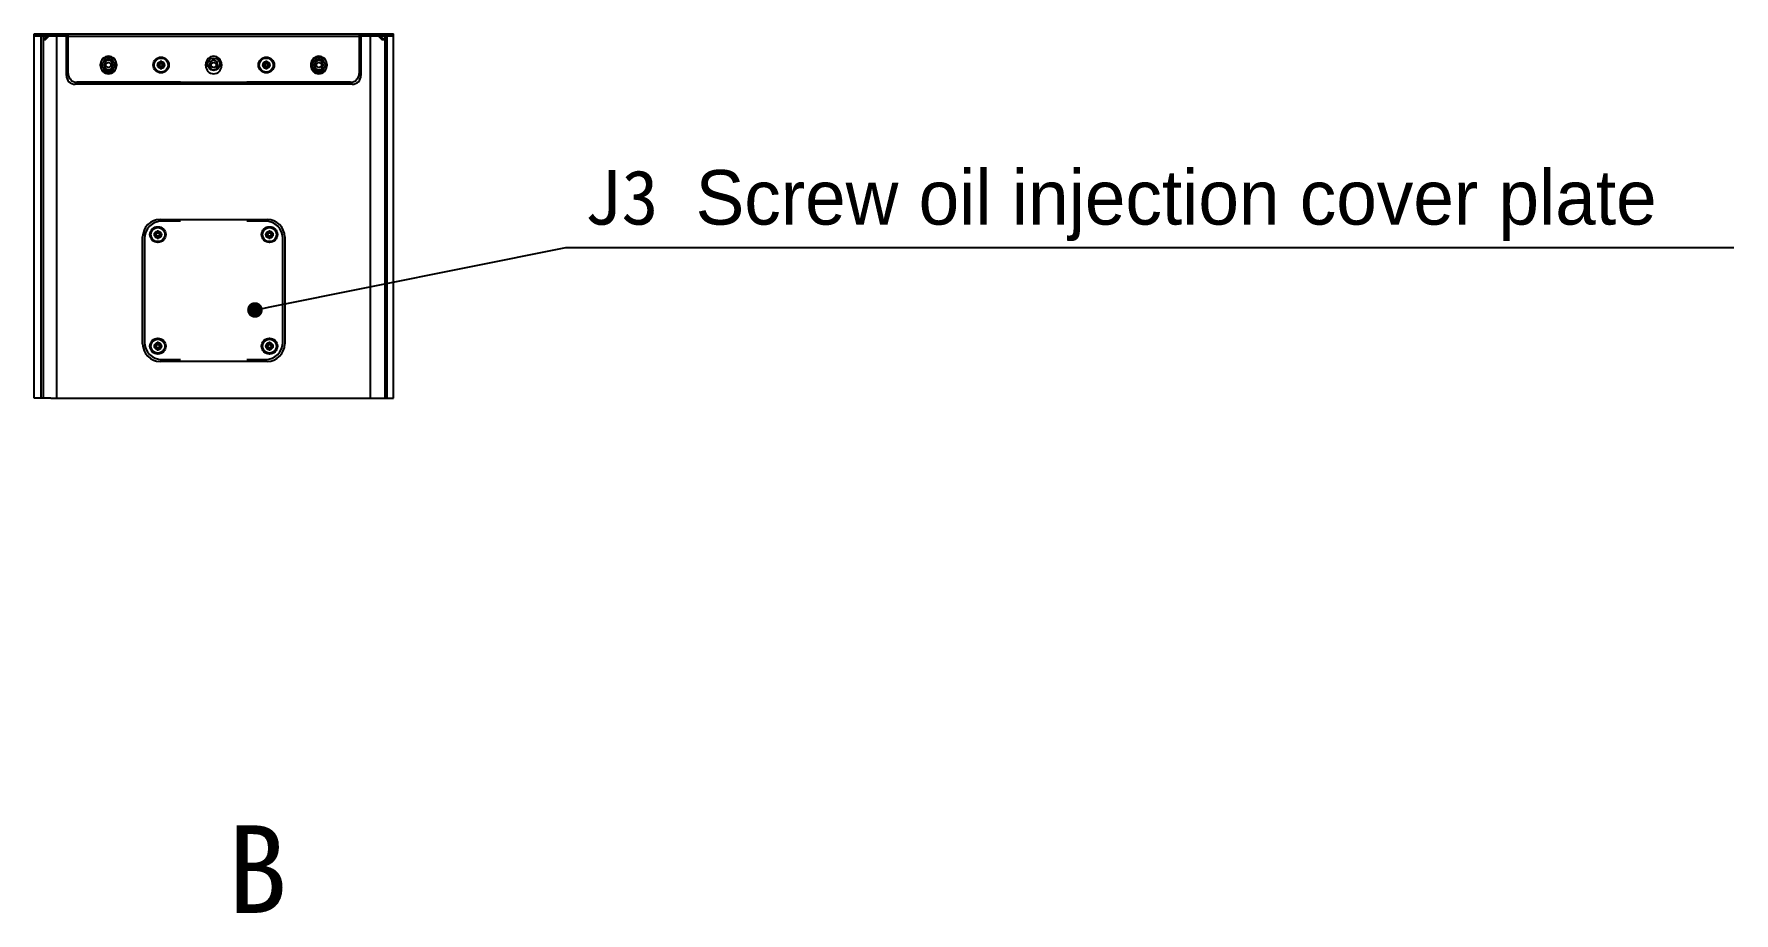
# Model space of a CAD drawing. Header units: millimetres. Extents: x 4086 to 8300, y 123 to 1549.
# Drawn here: x 7091.8 to 7310, y 444.9 to 557.7 of the extents above; entities that cross this region are included whole.
import ezdxf
from ezdxf import colors
from ezdxf.entities.mleader import LeaderData, LeaderLine
from ezdxf.math import Vec2, Vec3

# ---------------------------------------------------------------- set-up
doc = ezdxf.new("R2010")
doc.units = ezdxf.units.MM
doc.layers.add('标注', color=7, linetype='Continuous', lineweight=25)
doc.styles.get("Standard").update_dxf_attribs({"font": 'simsun.ttc'})

# ---------------------------------------------------------------- blocks, each defined once
blk = doc.blocks.new('_Dot')
at = {"color": 0, "linetype": 'ByBlock', "lineweight": -2}
blk.add_line((-0.5, 0), (-1, 0), dxfattribs=at)
at = {"color": 0, "linetype": 'ByBlock', "const_width": 0.5}
blk.add_lwpolyline([(-0.25, 0, 1), (0.25, 0, 1)], format="xyb", close=True, dxfattribs=at)

msp = doc.modelspace()

# ---------------------------------------------------------------- linework, layer by layer
at = {"color": 0, "linetype": 'Continuous'}
for p, q in [((7091.84497, 510.92869), (7091.84497, 557.39119)), ((7091.84497, 557.39119), (7091.86886, 557.39119)), ((7091.86804, 557.39119), (7091.86804, 557.66119)), ((7091.86886, 557.66119), (7110.6247, 557.66119)), ((7096.2247, 557.39119), (7091.86886, 557.39119)), ((7092.73025, 557.39119), (7092.73025, 510.92869)), ((7093.00077, 557.39119), (7093.00077, 510.92869)), ((7093.48663, 557.39119), (7093.03749, 556.94119)), ((7093.03749, 556.94119), (7093.31662, 556.94119)), ((7093.31662, 556.94119), (7093.76576, 557.39119)), ((7094.77633, 510.92869), (7094.77633, 557.39119)), ((7095.9997, 552.32869), (7095.9997, 557.39119)), ((7096.1122, 557.39119), (7096.1122, 557.66119)), ((7096.2247, 552.59869), (7096.2247, 557.66119)), ((7096.2247, 557.39119), (7133.5747, 557.39119)), ((7119.1747, 557.66119), (7137.97697, 557.66119)), ((7133.5747, 557.66119), (7133.5747, 552.59869)), ((7137.97697, 557.39119), (7133.5747, 557.39119)), ((7133.6872, 557.39119), (7133.6872, 557.66119)), ((7133.7997, 557.39119), (7133.7997, 552.32869)), ((7135.02307, 510.92869), (7135.02307, 557.39119)), ((7136.03364, 557.39119), (7136.48278, 556.94119)), ((7136.76191, 556.94119), (7136.31277, 557.39119)), ((7136.48278, 556.94119), (7136.76191, 556.94119)), ((7136.84507, 557.39119), (7136.84507, 510.92869)), ((7137.11558, 557.39119), (7137.11558, 510.92869)), ((7137.95443, 510.92869), (7137.95443, 557.39119)), ((7137.97779, 557.39119), (7137.97779, 557.66119)), ((7101.07955, 553.86352), (7101.3997, 554.04836)), ((7101.3997, 554.04836), (7101.71985, 553.86352)), ((7108.08367, 554.13132), (7108.0507, 554.13037)), ((7108.0507, 554.13037), (7108.0507, 553.84519)), ((7108.2487, 553.84519), (7108.2487, 554.13037)), ((7114.5802, 553.88135), (7114.90035, 554.06618)), ((7114.90035, 554.06618), (7115.2205, 553.88135)), ((7121.58367, 554.13132), (7121.5507, 554.13037)), ((7121.5507, 554.13037), (7121.5507, 553.84519)), ((7121.7487, 553.84519), (7121.7487, 554.13037)), ((7128.07955, 553.86352), (7128.3997, 554.04836)), ((7128.3997, 554.04836), (7128.71985, 553.86352)), ((7100.3872, 553.57406), (7100.3872, 553.78331)), ((7100.89345, 553.56619), (7100.89345, 553.79119)), ((7101.07955, 553.49385), (7101.07955, 553.86352)), ((7101.3997, 553.30901), (7101.07955, 553.49385)), ((7101.71985, 553.49385), (7101.3997, 553.30901)), ((7101.71985, 553.86352), (7101.71985, 553.49385)), ((7101.90595, 553.79119), (7101.90595, 553.56619)), ((7102.4122, 553.78331), (7102.4122, 553.57406)), ((7107.69802, 553.77769), (7107.9832, 553.77769)), ((7107.9832, 553.57969), (7107.69802, 553.57969)), ((7107.93659, 553.57969), (7107.93659, 553.77769)), ((7108.0507, 553.89179), (7108.2487, 553.89179)), ((7108.0507, 553.51219), (7108.0507, 553.227)), ((7108.2487, 553.46558), (7108.0507, 553.46558)), ((7108.21573, 553.22605), (7108.2487, 553.227)), ((7108.2487, 553.51219), (7108.2487, 553.227)), ((7108.60138, 553.77769), (7108.3162, 553.77769)), ((7108.3162, 553.57969), (7108.60138, 553.57969)), ((7108.36281, 553.77769), (7108.36281, 553.57969)), ((7113.8872, 553.57406), (7113.8872, 553.78331)), ((7114.39345, 553.56619), (7114.39345, 553.79119)), ((7114.5802, 553.51167), (7114.5802, 553.88135)), ((7114.90035, 553.32683), (7114.5802, 553.51167)), ((7115.2205, 553.51167), (7114.90035, 553.32683)), ((7115.2205, 553.88135), (7115.2205, 553.51167)), ((7115.40595, 553.79119), (7115.40595, 553.56619)), ((7115.9122, 553.78331), (7115.9122, 553.57406)), ((7121.19802, 553.77769), (7121.4832, 553.77769)), ((7121.4832, 553.57969), (7121.19802, 553.57969)), ((7121.43659, 553.57969), (7121.43659, 553.77769)), ((7121.5507, 553.89179), (7121.7487, 553.89179)), ((7121.5507, 553.51219), (7121.5507, 553.227)), ((7121.7487, 553.46558), (7121.5507, 553.46558)), ((7121.71573, 553.22605), (7121.7487, 553.227)), ((7121.7487, 553.51219), (7121.7487, 553.227)), ((7122.10138, 553.77769), (7121.8162, 553.77769)), ((7121.8162, 553.57969), (7122.10138, 553.57969)), ((7121.86281, 553.77769), (7121.86281, 553.57969)), ((7127.3872, 553.57406), (7127.3872, 553.78331)), ((7127.89345, 553.56619), (7127.89345, 553.79119)), ((7128.07955, 553.49385), (7128.07955, 553.86352)), ((7128.3997, 553.30901), (7128.07955, 553.49385)), ((7128.71985, 553.49385), (7128.3997, 553.30901)), ((7128.71985, 553.86352), (7128.71985, 553.49385)), ((7128.90595, 553.79119), (7128.90595, 553.56619)), ((7129.4122, 553.78331), (7129.4122, 553.57406)), ((7132.6747, 551.20369), (7097.1247, 551.20369)), ((7110.6247, 551.47369), (7097.3497, 551.47369)), ((7132.4497, 551.47369), (7119.1747, 551.47369)), ((7107.67421, 532.37828), (7107.64124, 532.37733)), ((7107.64124, 532.37733), (7107.64124, 532.09214)), ((7107.83924, 532.09214), (7107.83924, 532.37733)), ((7108.0372, 533.87869), (7121.7622, 533.87869)), ((7110.6247, 533.65369), (7108.2622, 533.65369)), ((7121.5372, 533.65369), (7119.1747, 533.65369)), ((7121.99313, 532.37828), (7121.96016, 532.37733)), ((7121.96016, 532.37733), (7121.96016, 532.09214)), ((7122.15816, 532.09214), (7122.15816, 532.37733)), ((7105.7872, 517.90369), (7105.7872, 531.62869)), ((7106.0122, 531.40369), (7106.0122, 518.12869)), ((7107.28856, 532.02464), (7107.57374, 532.02464)), ((7107.57374, 531.82664), (7107.28856, 531.82664)), ((7107.52714, 531.82664), (7107.52714, 532.02464)), ((7107.64124, 532.13875), (7107.83924, 532.13875)), ((7107.64124, 531.75914), (7107.64124, 531.47396)), ((7107.83924, 531.71253), (7107.64124, 531.71253)), ((7107.80627, 531.473), (7107.83924, 531.47396)), ((7107.83924, 531.75914), (7107.83924, 531.47396)), ((7108.19193, 532.02464), (7107.90674, 532.02464)), ((7107.90674, 531.82664), (7108.19193, 531.82664)), ((7107.95335, 532.02464), (7107.95335, 531.82664)), ((7121.60747, 532.02464), (7121.89266, 532.02464)), ((7121.89266, 531.82664), (7121.60747, 531.82664)), ((7121.84605, 531.82664), (7121.84605, 532.02464)), ((7121.96016, 532.13875), (7122.15816, 532.13875)), ((7121.96016, 531.75914), (7121.96016, 531.47396)), ((7122.15816, 531.71253), (7121.96016, 531.71253)), ((7122.12519, 531.473), (7122.15816, 531.47396)), ((7122.15816, 531.75914), (7122.15816, 531.47396)), ((7122.51084, 532.02464), (7122.22566, 532.02464)), ((7122.22566, 531.82664), (7122.51084, 531.82664)), ((7122.27227, 532.02464), (7122.27227, 531.82664)), ((7123.7872, 518.12869), (7123.7872, 531.40369)), ((7124.0122, 531.62869), (7124.0122, 517.90369)), ((7107.28856, 517.70573), (7107.57374, 517.70573)), ((7107.57374, 517.50773), (7107.28856, 517.50773)), ((7107.52714, 517.50773), (7107.52714, 517.70573)), ((7107.67421, 518.05937), (7107.64124, 518.05841)), ((7107.64124, 518.05841), (7107.64124, 517.77323)), ((7107.64124, 517.81984), (7107.83924, 517.81984)), ((7107.64124, 517.44023), (7107.64124, 517.15504)), ((7107.83924, 517.39362), (7107.64124, 517.39362)), ((7107.80627, 517.15409), (7107.83924, 517.15504)), ((7107.83924, 517.77323), (7107.83924, 518.05841)), ((7107.83924, 517.44023), (7107.83924, 517.15504)), ((7108.19193, 517.70573), (7107.90674, 517.70573)), ((7107.90674, 517.50773), (7108.19193, 517.50773)), ((7107.95335, 517.70573), (7107.95335, 517.50773)), ((7121.60747, 517.70573), (7121.89266, 517.70573)), ((7121.89266, 517.50773), (7121.60747, 517.50773)), ((7121.84605, 517.50773), (7121.84605, 517.70573)), ((7121.99313, 518.05937), (7121.96016, 518.05841)), ((7121.96016, 518.05841), (7121.96016, 517.77323)), ((7121.96016, 517.81984), (7122.15816, 517.81984)), ((7121.96016, 517.44023), (7121.96016, 517.15504)), ((7122.15816, 517.39362), (7121.96016, 517.39362)), ((7122.12519, 517.15409), (7122.15816, 517.15504)), ((7122.15816, 517.77323), (7122.15816, 518.05841)), ((7122.15816, 517.44023), (7122.15816, 517.15504)), ((7122.51084, 517.70573), (7122.22566, 517.70573)), ((7122.22566, 517.50773), (7122.51084, 517.50773)), ((7122.27227, 517.70573), (7122.27227, 517.50773)), ((7121.7622, 515.65369), (7108.0372, 515.65369)), ((7108.2622, 515.87869), (7110.6247, 515.87869)), ((7119.1747, 515.87869), (7121.5372, 515.87869))]:
    msp.add_line(p, q, dxfattribs=at)
at = {"color": 0}
for p, q in [((7110.6247, 557.66119), (7119.1747, 557.66119)), ((7110.6247, 551.47369), (7119.1747, 551.47369)), ((7092.73025, 510.92869), (7091.84497, 510.92869)), ((7093.00077, 510.92869), (7092.73025, 510.92869)), ((7094.00115, 510.92869), (7093.00077, 510.92869)), ((7094.00115, 510.92869), (7094.77633, 510.92869)), ((7094.77633, 510.92869), (7135.02307, 510.92869)), ((7135.02307, 510.92869), (7136.84507, 510.92869)), ((7136.84507, 510.92869), (7137.11558, 510.92869)), ((7137.11558, 510.92869), (7137.95443, 510.92869))]:
    msp.add_line(p, q, dxfattribs=at)
at = {"color": 0, "linetype": 'Continuous'}
for points in [[(7108.1497, 554.13208), (7108.11668, 554.13189), (7108.08367, 554.13132)], [(7108.2487, 554.13037), (7108.21573, 554.13132), (7108.18272, 554.13189), (7108.1497, 554.13208)], [(7121.6497, 554.13208), (7121.61668, 554.13189), (7121.58367, 554.13132)], [(7121.7487, 554.13037), (7121.71573, 554.13132), (7121.68272, 554.13189), (7121.6497, 554.13208)], [(7107.69802, 553.77769), (7107.69649, 553.71171), (7107.69649, 553.64566), (7107.69802, 553.57969)], [(7108.0507, 553.227), (7108.08367, 553.22605), (7108.11668, 553.22548), (7108.1497, 553.22529)], [(7108.1497, 553.22529), (7108.18272, 553.22548), (7108.21573, 553.22605)], [(7108.60138, 553.57969), (7108.60291, 553.64566), (7108.60291, 553.71171), (7108.60138, 553.77769)], [(7121.19802, 553.77769), (7121.19649, 553.71171), (7121.19649, 553.64566), (7121.19802, 553.57969)], [(7121.5507, 553.227), (7121.58367, 553.22605), (7121.61668, 553.22548), (7121.6497, 553.22529)], [(7121.6497, 553.22529), (7121.68272, 553.22548), (7121.71573, 553.22605)], [(7122.10138, 553.57969), (7122.10291, 553.64566), (7122.10291, 553.71171), (7122.10138, 553.77769)], [(7107.74024, 532.37904), (7107.70722, 532.37885), (7107.67421, 532.37828)], [(7107.83924, 532.37733), (7107.80627, 532.37828), (7107.77327, 532.37885), (7107.74024, 532.37904)], [(7122.05916, 532.37904), (7122.02613, 532.37885), (7121.99313, 532.37828)], [(7122.15816, 532.37733), (7122.12519, 532.37828), (7122.09218, 532.37885), (7122.05916, 532.37904)], [(7107.28856, 532.02464), (7107.28704, 531.95866), (7107.28704, 531.89262), (7107.28856, 531.82664)], [(7107.64124, 531.47396), (7107.67421, 531.473), (7107.70722, 531.47243), (7107.74024, 531.47224)], [(7107.74024, 531.47224), (7107.77327, 531.47243), (7107.80627, 531.473)], [(7108.19193, 531.82664), (7108.19345, 531.89262), (7108.19345, 531.95866), (7108.19193, 532.02464)], [(7121.60747, 532.02464), (7121.60595, 531.95866), (7121.60595, 531.89262), (7121.60747, 531.82664)], [(7121.96016, 531.47396), (7121.99313, 531.473), (7122.02613, 531.47243), (7122.05916, 531.47224)], [(7122.05916, 531.47224), (7122.09218, 531.47243), (7122.12519, 531.473)], [(7122.51084, 531.82664), (7122.51236, 531.89262), (7122.51236, 531.95866), (7122.51084, 532.02464)], [(7107.28856, 517.70573), (7107.28704, 517.63975), (7107.28704, 517.57371), (7107.28856, 517.50773)], [(7107.64124, 517.15504), (7107.67421, 517.15409), (7107.70722, 517.15352), (7107.74024, 517.15333)], [(7107.74024, 518.06013), (7107.70722, 518.05994), (7107.67421, 518.05937)], [(7107.83924, 518.05841), (7107.80627, 518.05937), (7107.77327, 518.05994), (7107.74024, 518.06013)], [(7107.74024, 517.15333), (7107.77327, 517.15352), (7107.80627, 517.15409)], [(7108.19193, 517.50773), (7108.19345, 517.57371), (7108.19345, 517.63975), (7108.19193, 517.70573)], [(7121.60747, 517.70573), (7121.60595, 517.63975), (7121.60595, 517.57371), (7121.60747, 517.50773)], [(7121.96016, 517.15504), (7121.99313, 517.15409), (7122.02613, 517.15352), (7122.05916, 517.15333)], [(7122.05916, 518.06013), (7122.02613, 518.05994), (7121.99313, 518.05937)], [(7122.15816, 518.05841), (7122.12519, 518.05937), (7122.09218, 518.05994), (7122.05916, 518.06013)], [(7122.05916, 517.15333), (7122.09218, 517.15352), (7122.12519, 517.15409)], [(7122.51084, 517.50773), (7122.51236, 517.57371), (7122.51236, 517.63975), (7122.51084, 517.70573)]]:
    msp.add_lwpolyline(points, dxfattribs=at)
for centre, radius in [((7101.3997, 553.67869), 1.0125), ((7101.3997, 553.67869), 0.7875), ((7108.1497, 553.67869), 1.0125), ((7108.1497, 553.67869), 0.9), ((7108.1497, 553.67869), 0.45), ((7108.1497, 553.67869), 0.39375), ((7114.8997, 553.78331), 0.7875), ((7121.6497, 553.67869), 1.0125), ((7121.6497, 553.67869), 0.9), ((7121.6497, 553.67869), 0.45), ((7121.6497, 553.67869), 0.39375), ((7128.3997, 553.67869), 1.0125), ((7128.3997, 553.67869), 0.7875), ((7107.74024, 531.92564), 1.0125), ((7107.74024, 531.92564), 0.9), ((7107.74024, 531.92564), 0.45), ((7107.74024, 531.92564), 0.39375), ((7122.05916, 531.92564), 1.0125), ((7122.05916, 531.92564), 0.9), ((7122.05916, 531.92564), 0.45), ((7122.05916, 531.92564), 0.39375), ((7107.74024, 517.60673), 1.0125), ((7107.74024, 517.60673), 0.9), ((7107.74024, 517.60673), 0.45), ((7107.74024, 517.60673), 0.39375), ((7122.05916, 517.60673), 1.0125), ((7122.05916, 517.60673), 0.9), ((7122.05916, 517.60673), 0.45), ((7122.05916, 517.60673), 0.39375)]:
    msp.add_circle(centre, radius, dxfattribs=at)
for centre, radius, start, end in [((7101.3997, 553.78331), 1.0125, 0, 180), ((7101.3997, 553.79119), 0.50625, 0, 180), ((7114.8997, 553.78331), 1.0125, 0, 180), ((7114.8997, 553.79119), 0.50625, 0, 180), ((7128.3997, 553.78331), 1.0125, 0, 180), ((7128.3997, 553.79119), 0.50625, 0, 180), ((7097.1247, 552.32869), 1.125, 180, 270), ((7097.3497, 552.59869), 1.125, 180, 270), ((7101.3997, 553.57406), 1.0125, 180, 0), ((7101.3997, 553.56619), 0.50625, 180, 0), ((7107.9832, 553.84519), 0.0675, 270, 0), ((7107.9832, 553.51219), 0.0675, 0, 90), ((7108.3162, 553.84519), 0.0675, 180, 270), ((7108.3162, 553.51219), 0.0675, 90, 180), ((7114.8997, 553.57406), 1.0125, 180, 0), ((7114.8997, 553.56619), 0.50625, 180, 0), ((7121.4832, 553.84519), 0.0675, 270, 0), ((7121.4832, 553.51219), 0.0675, 0, 90), ((7121.8162, 553.84519), 0.0675, 180, 270), ((7121.8162, 553.51219), 0.0675, 90, 180), ((7128.3997, 553.57406), 1.0125, 180, 0), ((7128.3997, 553.56619), 0.50625, 180, 0), ((7132.4497, 552.59869), 1.125, 270, 0), ((7132.6747, 552.32869), 1.125, 270, 0), ((7108.0372, 531.62869), 2.25, 90, 180), ((7108.2622, 531.40369), 2.25, 90, 180), ((7121.5372, 531.40369), 2.25, 0, 90), ((7121.7622, 531.62869), 2.25, 0, 90), ((7107.57374, 532.09214), 0.0675, 270, 0), ((7107.57374, 531.75914), 0.0675, 0, 90), ((7107.90674, 532.09214), 0.0675, 180, 270), ((7107.90674, 531.75914), 0.0675, 90, 180), ((7121.89266, 532.09214), 0.0675, 270, 0), ((7121.89266, 531.75914), 0.0675, 0, 90), ((7122.22566, 532.09214), 0.0675, 180, 270), ((7122.22566, 531.75914), 0.0675, 90, 180), ((7108.0372, 517.90369), 2.25, 180, 270), ((7108.2622, 518.12869), 2.25, 180, 270), ((7107.57374, 517.77323), 0.0675, 270, 0), ((7107.57374, 517.44023), 0.0675, 0, 90), ((7107.90674, 517.77323), 0.0675, 180, 270), ((7107.90674, 517.44023), 0.0675, 90, 180), ((7121.5372, 518.12869), 2.25, 270, 0), ((7121.7622, 517.90369), 2.25, 270, 0), ((7121.89266, 517.77323), 0.0675, 270, 0), ((7121.89266, 517.44023), 0.0675, 0, 90), ((7122.22566, 517.77323), 0.0675, 180, 270), ((7122.22566, 517.44023), 0.0675, 90, 180)]:
    msp.add_arc(centre, radius, start, end, dxfattribs=at)

# ---------------------------------------------------------------- texts
at = {"layer": '标注', "insert": (7116.69129, 456.12447), "char_height": 11.25, "attachment_point": 1}
msp.add_mtext_dynamic_manual_height_columns('B', width=23.648332, gutter_width=25, heights=[0], dxfattribs=at)

# ---------------------------------------------------------------- leaders
ml = msp.add_multileader_mtext('Standard')
ml.set_content('J3 {\\fSource Han Sans CN Normal|b0|i0|c134|p34;\\C256;Screw oil injection cover plate}')
ml.set_leader_properties()
ml.set_arrow_properties(name='DOT')
ml.build(insert=Vec2(0, 0))
ml.multileader.update_dxf_attribs({"text_left_attachment_type": 6, "text_right_attachment_type": 6, "dogleg_length": 0.36, "arrow_head_size": 2})
ctx = ml.context
ctx.base_point, ctx.char_height, ctx.arrow_head_size, ctx.plane_origin = Vec3(7160.4557, 530.24795), 7, 2, Vec3(7120.19372, 522.25111)
ctx.left_attachment, ctx.right_attachment = 6, 6
notes = []
notes.append((ctx, [(0, (1, 1, 0), (7160.0957, 530.24795), (1, 0), 0.36, [(0, [(7120.19372, 522.25111)], 0, [])])]))
ctx.mtext.insert, ctx.mtext.flow_direction = Vec3(7162.4557, 540.20392), 5
for ctx, leaders in notes:
    for number, flags, end, landing, length, lines in leaders:
        leader = LeaderData()
        leader.index, (leader.has_last_leader_line, leader.has_dogleg_vector, leader.attachment_direction) = number, flags
        leader.last_leader_point, leader.dogleg_vector, leader.dogleg_length = Vec3(end), Vec3(landing), length
        for number, points, colour, breaks in lines:
            line = LeaderLine()
            line.index, line.vertices, line.color, line.breaks = number, Vec3.list(points), colors.encode_raw_color(colour), breaks
            leader.lines.append(line)
        ctx.leaders.append(leader)

doc.saveas('drawing.dxf')
